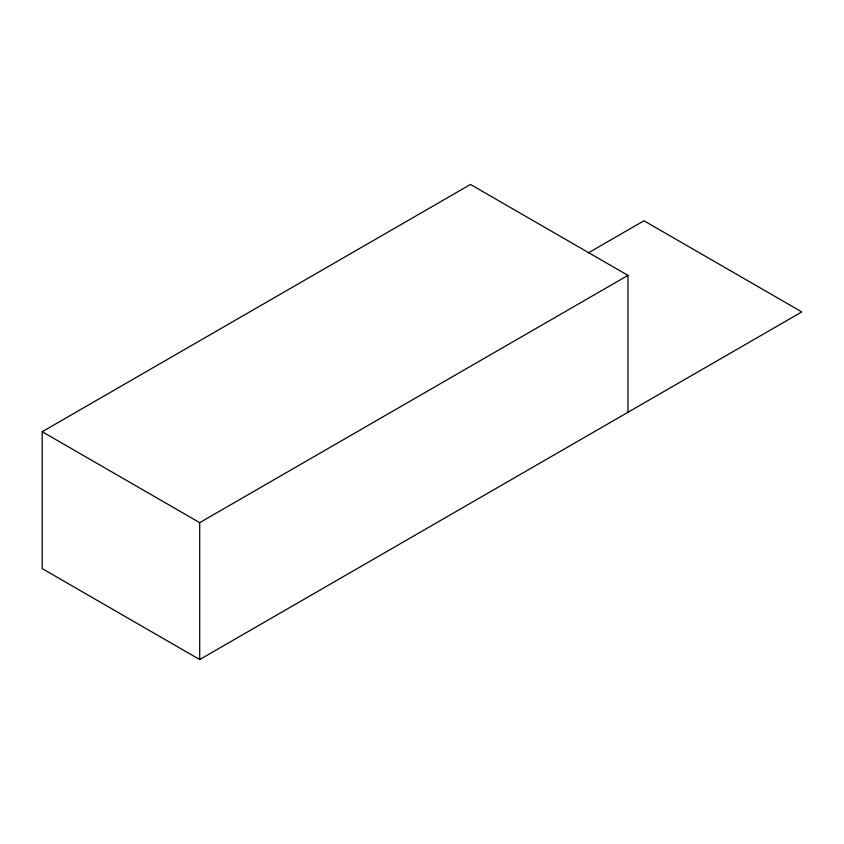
<?xml version="1.0" encoding="UTF-8"?>
<svg xmlns="http://www.w3.org/2000/svg" width="844" height="844" viewBox="0 0 844 844"><rect width="100%" height="100%" fill="white"/><g stroke="black" fill="none" stroke-linecap="round" stroke-linejoin="round"><path stroke-width="1.27" d="M588.268 252.926L643.94 220.78L801.8 311.921L199.701 659.544L42.2 568.613L42.2 431.717L470.477 184.456L627.968 275.387L627.968 412.283M42.2 431.717L199.701 522.647L627.968 275.387M199.701 522.647L199.701 659.544"/></g></svg>
